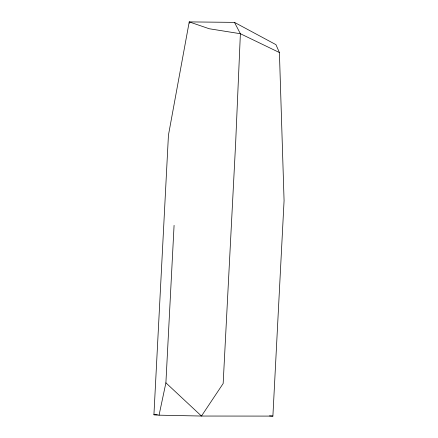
<?xml version="1.0" encoding="UTF-8"?>
<svg xmlns="http://www.w3.org/2000/svg" width="438" height="438" viewBox="0 0 438 438"><rect width="100%" height="100%" fill="white"/><g stroke="black" fill="none" stroke-linecap="round" stroke-linejoin="round"><path stroke-width="0.66" d="M153.924 414.759L168.438 135.194L189.227 21.9L234.472 22.371L275.94 44.654L279.411 52.544L284.076 200.626L272.89 416.1L201.475 416.04L159.06 415.175L153.924 414.759L157.324 414.77M159.06 415.175L165.898 382.839L174.078 225.351M269.518 415.876L272.89 416.1M279.411 52.544L240.38 33.721L209.211 28.744L189.227 21.9L189.501 23.219M165.898 382.839L201.475 416.04L223.156 383.529L235.655 142.832L240.38 33.721L234.472 22.371"/></g></svg>
